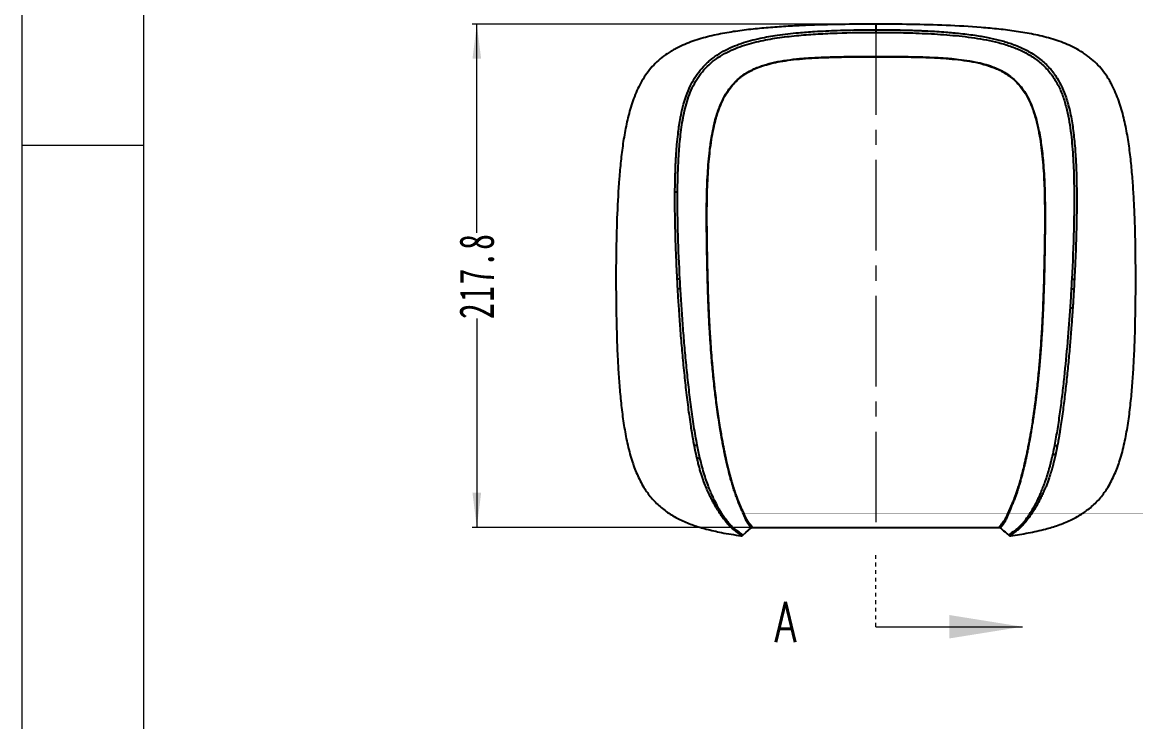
# Model space of a CAD drawing. Header units: millimetres. Extents: x 285 to 1847, y 467 to 1572.
# Drawn here: x 285 to 767, y 770 to 1072.8 of the extents above; entities that cross this region are included whole.
import ezdxf

# ---------------------------------------------------------------- set-up
doc = ezdxf.new("R2010")
doc.units = ezdxf.units.MM
doc.header["$LTSCALE"] = 16.334999
doc.linetypes.add('HIDDEN', pattern=[0.2, 0.1, -0.1])
doc.linetypes.add('点画线', pattern=[18, 12, -2, 2, -2])
doc.layers.get('0').update_dxf_attribs({"lineweight": 18})
doc.layers.add('中心线层', color=1, linetype='点画线', lineweight=18)
doc.layers.add('尺寸线层', color=3, linetype='Continuous', lineweight=18)
doc.styles.add('SLDTEXTSTYLE1', font='txt.shx', dxfattribs={"width": 0.7, "bigfont": 'gbcbig.shx'})
doc.styles.add('标准', font='', dxfattribs={"width": 0.667})
doc.styles.get('标准').set_extended_font_data('宋体')
doc.dimstyles.new('标准', dxfattribs={"dimtxt": 3.5, "dimasz": 4, "dimexe": 2, "dimexo": 0, "dimtad": 1, "dimdec": 1, "dimdsep": 46, "dimtxsty": '标准', "dimblk": '_CAXARROW', "dimcen": 0, "dimdle": 6, "dimazin": 2, "dimtfac": 0.707107, "dimtdec": 3, "dimtmove": 2, "dimatfit": 3, "dimfxl": 0, "dimfrac": 2, "dimtolj": 1, "dimarcsym": 0})

# ---------------------------------------------------------------- blocks, each defined once
blk = doc.blocks.new('*X3')
at = {"layer": '尺寸线层'}
for points in [[(481.77, 1071.99), (479.9, 1056.99), (483.65, 1056.99)], [(481.77, 854.14), (479.9, 869.14), (483.65, 869.14)]]:
    blk.add_hatch(color=0, dxfattribs=at).paths.add_polyline_path(points, flags=0)
at = {"layer": '尺寸线层', "color": 0}
for p, q in [((654.48, 1071.99), (479.77, 1071.99)), ((481.77, 981.6), (481.77, 1071.99)), ((481.77, 944.53), (481.77, 854.14)), ((601.78, 854.14), (479.77, 854.14))]:
    blk.add_line(p, q, dxfattribs=at)
at = {"layer": '尺寸线层', "color": 0, "linetype": '点画线', "insert": (481.77, 963.06), "char_height": 15, "width": 74.1376, "attachment_point": 5, "rotation": 90, "line_spacing_factor": 1.15057, "style": '标准'}
blk.add_mtext('\\T1.1;217.8', dxfattribs=at)
blk = doc.blocks.new('_CAXARROW')
blk.add_hatch(color=0).paths.add_polyline_path([(0, 0), (-1, 0.125), (-1, -0.125)], flags=0)
blk = doc.blocks.new('021')
at = {"color": 7, "linetype": 'Continuous'}
for p, q in [((-1348.74, -436.26), (-1348.74, 944.35)), ((-1282.99, -370.51), (-1282.99, 878.61)), ((-1348.74, 254.05), (-1282.99, 254.05))]:
    blk.add_line(p, q, dxfattribs=at)

msp = doc.modelspace()

# ---------------------------------------------------------------- hatches: boundary and pattern name
at = {"linetype": 'Continuous', "lineweight": 18}
msp.add_hatch(color=4, dxfattribs=at).paths.add_polyline_path([(717.98, 811.15), (686.23, 816.23), (686.23, 806.07)], flags=0)

# ---------------------------------------------------------------- linework, layer by layer
at = {"color": 7, "linetype": 'Continuous', "lineweight": 25}
for p, q in [((654.48, 1069.54), (654.48, 1068.4)), ((654.48, 1057.99), (654.48, 1057.84)), ((712.81, 850.54), (712.89, 850.55))]:
    msp.add_line(p, q, dxfattribs=at)
at = {"color": 4, "linetype": 'HIDDEN', "lineweight": 18}
msp.add_line((654.48, 811.15), (654.48, 842.9), dxfattribs=at)
at = {"color": 4, "linetype": 'Continuous', "lineweight": 18}
msp.add_line((654.48, 811.15), (717.98, 811.15), dxfattribs=at)
at = {"color": 7, "linetype": 'Continuous', "lineweight": 25}
for points in [[(654.48, 1071.99), (654.48, 1070.77), (654.48, 1069.54)], [(596.95, 850.78), (598.22, 851.88), (599.37, 852.89), (600.53, 853.9)], [(601.18, 854.14), (601.78, 854.14), (604.18, 854.14), (613.78, 854.14), (652.18, 854.14), (707.78, 854.14)], [(708.44, 853.9), (708.96, 853.44), (709.48, 852.99), (709.8, 852.71), (710.43, 852.16), (711.07, 851.61), (711.38, 851.33), (712.02, 850.78)]]:
    msp.add_lwpolyline(points, dxfattribs=at)
for points, knots in [([(654.48, 1071.99), (649.41, 1071.99), (644.34, 1071.95), (634.21, 1071.77), (629.14, 1071.63), (621.54, 1071.31), (619.01, 1071.18), (613.95, 1070.88), (611.42, 1070.71), (606.36, 1070.31), (603.84, 1070.08), (598.8, 1069.54), (596.29, 1069.23), (591.28, 1068.49), (588.79, 1068.06), (585.06, 1067.3), (583.82, 1067.02), (581.35, 1066.42), (580.12, 1066.1), (576.47, 1065.04), (574.08, 1064.22), (570.6, 1062.74), (569.45, 1062.21), (567.76, 1061.34), (567.2, 1061.03), (566.1, 1060.4), (565.55, 1060.07), (563.93, 1059.03), (562.89, 1058.29), (560.88, 1056.7), (559.93, 1055.86), (558.13, 1054.07), (557.29, 1053.13), (555.69, 1051.15), (554.94, 1050.1), (552.87, 1046.9), (551.71, 1044.65), (550.21, 1041.17), (549.76, 1039.99), (548.91, 1037.59), (548.52, 1036.38), (547.45, 1032.72), (546.86, 1030.25), (545.84, 1025.27), (545.41, 1022.77), (544.67, 1017.73), (544.36, 1015.21), (543.82, 1010.16), (543.59, 1007.64), (543, 1000.04), (542.72, 994.97), (542.31, 984.82), (542.17, 979.74), (542.01, 969.58), (541.99, 964.5), (542.01, 954.34), (542.06, 949.26), (542.28, 939.1), (542.43, 934.02), (542.79, 926.41), (542.92, 923.88), (543.24, 918.81), (543.43, 916.27), (543.64, 913.74)], [0, 0, 0, 0, 4289.737669, 4289.737669, 8579.475339, 8579.475339, 10724.344173, 10724.344173, 12869.213008, 12869.213008, 15014.081843, 15014.081843, 17158.950677, 17158.950677, 19303.819512, 19303.819512, 20376.25393, 20376.25393, 21448.688347, 21448.688347, 23593.557182, 23593.557182, 24665.991599, 24665.991599, 25202.208808, 25202.208808, 25738.426016, 25738.426016, 26810.860434, 26810.860434, 27883.294851, 27883.294851, 28955.729268, 28955.729268, 30028.163686, 30028.163686, 32173.03252, 32173.03252, 33245.466938, 33245.466938, 34317.901355, 34317.901355, 36462.77019, 36462.77019, 38607.639024, 38607.639024, 40752.507859, 40752.507859, 42897.376694, 42897.376694, 47187.114363, 47187.114363, 51476.852032, 51476.852032, 55766.589702, 55766.589702, 60056.327371, 60056.327371, 64346.065041, 64346.065041, 66490.933875, 66490.933875, 68635.80271, 68635.80271, 68635.80271, 68635.80271]), ([(765.33, 913.74), (765.54, 916.27), (765.72, 918.8), (766.04, 923.87), (766.18, 926.41), (766.53, 934.01), (766.69, 939.09), (766.9, 949.24), (766.95, 954.32), (766.98, 964.48), (766.95, 969.55), (766.79, 979.71), (766.66, 984.78), (766.35, 992.39), (766.23, 994.93), (765.94, 1000), (765.78, 1002.53), (765.38, 1007.59), (765.16, 1010.11), (764.62, 1015.15), (764.31, 1017.66), (763.57, 1022.67), (763.15, 1025.17), (762.38, 1028.91), (762.11, 1030.15), (761.51, 1032.63), (761.18, 1033.86), (760.11, 1037.54), (759.27, 1039.95), (757.77, 1043.47), (757.22, 1044.63), (756.33, 1046.32), (756.02, 1046.88), (755.38, 1047.98), (755.05, 1048.53), (753.31, 1051.2), (751.74, 1053.17), (749.07, 1055.83), (748.13, 1056.66), (746.64, 1057.85), (746.13, 1058.23), (745.09, 1058.98), (744.56, 1059.33), (741.88, 1061.05), (739.63, 1062.2), (736.13, 1063.69), (734.95, 1064.15), (732.54, 1064.99), (731.33, 1065.38), (727.67, 1066.44), (725.21, 1067.03), (720.26, 1068.05), (717.76, 1068.47), (712.75, 1069.22), (710.23, 1069.53), (705.19, 1070.08), (702.66, 1070.31), (695.07, 1070.91), (690, 1071.2), (679.86, 1071.63), (674.79, 1071.77), (664.64, 1071.95), (659.56, 1071.99), (654.48, 1071.99)], [0, 0, 0, 0, 2175.955462, 2175.955462, 4351.910924, 4351.910924, 8703.821848, 8703.821848, 13055.732772, 13055.732772, 17407.643697, 17407.643697, 21759.554621, 21759.554621, 23935.510083, 23935.510083, 26111.465545, 26111.465545, 28287.421007, 28287.421007, 30463.376469, 30463.376469, 32639.331931, 32639.331931, 33727.309662, 33727.309662, 34815.287393, 34815.287393, 36991.242855, 36991.242855, 38079.220586, 38079.220586, 38623.209452, 38623.209452, 39167.198317, 39167.198317, 41343.153779, 41343.153779, 42431.13151, 42431.13151, 42975.120376, 42975.120376, 43519.109241, 43519.109241, 45695.064703, 45695.064703, 46783.042434, 46783.042434, 47871.020165, 47871.020165, 50046.975628, 50046.975628, 52222.93109, 52222.93109, 54398.886552, 54398.886552, 56574.842014, 56574.842014, 60926.752938, 60926.752938, 65278.663862, 65278.663862, 69630.574786, 69630.574786, 69630.574786, 69630.574786]), ([(567.53, 999.26), (567.54, 999.96), (567.55, 1001.36), (567.59, 1003.46), (567.64, 1005.56), (567.7, 1007.66), (567.77, 1009.76), (567.86, 1011.85), (567.97, 1013.93), (568.14, 1016.63), (568.41, 1020.11), (568.9, 1025), (569.51, 1029.25), (570.33, 1033.57), (571.13, 1037), (572.42, 1041.15), (573.97, 1044.95), (575.99, 1048.69), (578.44, 1052.13), (580.86, 1054.7), (583.05, 1056.61), (585.32, 1058.35), (589.61, 1061.04), (594.84, 1063.27), (600.25, 1064.9), (605.46, 1066.16), (612.41, 1067.36), (620.29, 1068.24), (628.92, 1068.89), (636.48, 1069.25), (643.33, 1069.44), (648.11, 1069.51), (651.7, 1069.54), (653.69, 1069.54), (654.48, 1069.54)], [0, 0, 0, 0, 1107.461667, 2216.815459, 3326.885014, 4436.444206, 5544.215943, 6648.872668, 7749.037264, 8843.284474, 10926.873439, 13276.173415, 16633.862671, 17725.118404, 20235.442889, 22203.635251, 24607.192952, 26722.094282, 28925.235581, 31265.523086, 32292.598304, 33535.108729, 35796.63701, 40290.762562, 42476.527392, 44758.261913, 48768.166038, 53633.788168, 57307.249612, 62476.17732, 65622.445147, 68156.215397, 70054.365606, 71307.505302, 71307.505302, 71307.505302, 71307.505302]), ([(568.67, 999.25), (568.69, 1002.03), (568.74, 1004.81), (568.92, 1010.37), (569.05, 1013.15), (569.42, 1018.7), (569.66, 1021.47), (570.32, 1026.99), (570.73, 1029.74), (571.83, 1035.18), (572.53, 1037.88), (573.91, 1041.81), (574.43, 1043.1), (575.61, 1045.61), (576.27, 1046.83), (577.73, 1049.19), (578.54, 1050.32), (580.31, 1052.46), (581.26, 1053.47), (583.29, 1055.35), (584.37, 1056.22), (586.63, 1057.83), (587.81, 1058.57), (591.44, 1060.58), (594, 1061.67), (599.25, 1063.46), (601.94, 1064.16), (607.37, 1065.33), (610.11, 1065.79), (615.61, 1066.56), (618.38, 1066.86), (623.91, 1067.37), (626.69, 1067.57), (632.24, 1067.9), (635.02, 1068.03), (643.36, 1068.32), (648.92, 1068.4), (654.48, 1068.4)], [0, 0, 0, 0, 2530.796805, 2530.796805, 5061.593609, 5061.593609, 7592.390414, 7592.390414, 10123.187218, 10123.187218, 12653.984023, 12653.984023, 13919.382425, 13919.382425, 15184.780828, 15184.780828, 16450.17923, 16450.17923, 17715.577632, 17715.577632, 18980.976035, 18980.976035, 20246.374437, 20246.374437, 22777.171242, 22777.171242, 25307.968046, 25307.968046, 27838.764851, 27838.764851, 30369.561655, 30369.561655, 32900.35846, 32900.35846, 35431.155265, 35431.155265, 40492.748874, 40492.748874, 40492.748874, 40492.748874]), ([(654.48, 1069.54), (655.29, 1069.54), (656.87, 1069.54), (659.17, 1069.52), (661.35, 1069.5), (663.39, 1069.47), (665.3, 1069.44), (667.07, 1069.4), (668.72, 1069.35), (670.23, 1069.31), (671.62, 1069.26), (672.87, 1069.21), (674, 1069.16), (675, 1069.12), (678.3, 1068.97), (683.36, 1068.67), (689.36, 1068.15), (693.82, 1067.65), (698.07, 1067.08), (702.75, 1066.29), (708.01, 1065.11), (713.13, 1063.59), (718.2, 1061.54), (723.02, 1058.87), (727.4, 1055.51), (730.52, 1052.13), (732.64, 1049.13), (734.4, 1046.15), (736.3, 1041.98), (737.79, 1037.24), (739.05, 1031.74), (740.01, 1025.68), (740.73, 1018.47), (741.16, 1011.31), (741.41, 1003.48), (741.48, 994.11), (741.35, 985.46), (741.14, 977.94), (740.93, 972.02), (740.68, 966.39), (740.5, 962.83), (740.44, 961.61)], [0, 0, 0, 0, 1229.644259, 2394.038695, 3492.435013, 4524.381997, 5489.681198, 6388.34536, 7220.559596, 7986.645303, 8687.026797, 9322.200663, 9892.707783, 10399.108035, 10841.957606, 14899.813213, 18081.008556, 19977.559033, 21709.198956, 24581.186449, 27171.605859, 29882.927968, 32674.904829, 35445.268026, 38227.057025, 41014.711668, 42382.882039, 43801.353196, 46245.477488, 49326.561714, 51311.894805, 54797.780613, 58632.946678, 62297.00406, 65668.430575, 70513.695186, 76508.950046, 78797.546773, 81925.499659, 85491.725022, 87340.577073, 87340.577073, 87340.577073, 87340.577073]), ([(654.48, 1068.4), (654.5, 1068.4), (654.51, 1068.4), (654.54, 1068.4), (654.58, 1068.4), (654.68, 1068.4), (654.87, 1068.4), (655.26, 1068.4), (656.04, 1068.39), (657.6, 1068.39), (660.72, 1068.37), (663.4, 1068.33), (668.74, 1068.22), (672.31, 1068.1), (679.43, 1067.76), (682.98, 1067.54), (690.08, 1066.93), (693.63, 1066.54), (698.91, 1065.77), (700.67, 1065.47), (704.16, 1064.8), (705.9, 1064.41), (709.34, 1063.52), (711.05, 1063.02), (714.4, 1061.84), (716.05, 1061.18), (719.26, 1059.65), (720.82, 1058.79), (723.79, 1056.85), (725.2, 1055.76), (727.83, 1053.37), (729.04, 1052.06), (731.21, 1049.25), (732.18, 1047.75), (733.87, 1044.62), (734.59, 1042.99), (735.84, 1039.66), (736.36, 1037.96), (737.27, 1034.52), (737.64, 1032.78), (738.29, 1029.27), (738.56, 1027.51), (739.25, 1022.22), (739.56, 1018.66), (740.01, 1011.55), (740.14, 1007.99), (740.3, 1000.87), (740.32, 997.3), (740.28, 990.17), (740.23, 986.61), (739.96, 975.92), (739.66, 968.79), (739.29, 961.67)], [0, 0, 0, 0, 15.948394, 15.948394, 31.896787, 63.793575, 127.58715, 255.1743, 510.3486, 1020.697199, 2041.394399, 4082.788798, 4082.788798, 8165.577595, 8165.577595, 12248.366393, 12248.366393, 16331.155191, 16331.155191, 18372.54959, 18372.54959, 20413.943989, 20413.943989, 22455.338388, 22455.338388, 24496.732786, 24496.732786, 26538.127185, 26538.127185, 28579.521584, 28579.521584, 30620.915983, 30620.915983, 32662.310382, 32662.310382, 34703.704781, 34703.704781, 36745.09918, 36745.09918, 38786.493578, 38786.493578, 40827.887977, 40827.887977, 44910.676775, 44910.676775, 48993.465573, 48993.465573, 53076.254371, 53076.254371, 57159.043168, 57159.043168, 65324.620764, 65324.620764, 65324.620764, 65324.620764]), ([(581.23, 985.77), (581.23, 986.48), (581.22, 988.95), (581.24, 994.24), (581.36, 1000.71), (581.74, 1008.81), (582.25, 1015.03), (582.97, 1020.53), (583.54, 1024.08), (584.4, 1028.34), (585.67, 1033.13), (587.5, 1038.09), (590, 1042.79), (592.65, 1046.15), (595.1, 1048.47), (597.2, 1050.1), (600.48, 1052.12), (603.89, 1053.57), (608.04, 1054.87), (613.91, 1056.23), (620.08, 1056.96), (626.32, 1057.42), (631.61, 1057.7), (638.64, 1057.89), (646.55, 1057.98), (651.84, 1057.98), (654.48, 1057.99)], [0, 0, 0, 0, 884.286981, 3079.422775, 6585.290111, 8941.359313, 13172.963727, 14349.675733, 15840.936157, 17647.06251, 19767.358697, 22008.421561, 24210.044166, 26373.089143, 27294.910751, 28398.262322, 29681.914805, 32087.504693, 32983.734311, 35098.269802, 39575.734527, 40697.728963, 42893.686999, 46162.294452, 49453.653079, 52746.220104, 52746.220104, 52746.220104, 52746.220104]), ([(581.39, 985.77), (581.38, 986.35), (581.38, 988.53), (581.39, 993.35), (581.52, 1001.26), (581.91, 1009.13), (582.54, 1015.95), (583.13, 1020.65), (583.66, 1023.76), (583.95, 1025.28), (583.95, 1025.28), (583.95, 1025.28), (583.95, 1025.28), (583.95, 1025.28), (583.95, 1025.28), (583.95, 1025.28), (583.95, 1025.29), (583.96, 1025.29), (583.96, 1025.3), (583.96, 1025.33), (583.97, 1025.37), (583.99, 1025.46), (584.03, 1025.65), (584.1, 1026.01), (584.25, 1026.72), (584.48, 1027.77), (584.75, 1028.95), (585.07, 1030.21), (585.53, 1031.87), (586.31, 1034.39), (587.65, 1037.92), (589.87, 1042.32), (592.14, 1045.32), (593.76, 1046.97), (594.23, 1047.44), (595.04, 1048.18), (596.22, 1049.17), (597.83, 1050.32), (599.9, 1051.56), (602.47, 1052.81), (605.55, 1053.97), (609.15, 1055), (613.23, 1055.85), (617.79, 1056.53), (622.82, 1057.03), (628.29, 1057.39), (634.22, 1057.63), (640.58, 1057.77), (647.39, 1057.83), (652.07, 1057.84), (654.48, 1057.84)], [0, 0, 0, 0, 1239.345033, 4688.249352, 10346.480792, 18213.612231, 21597.312112, 25059.455621, 28374.088258, 28374.116271, 28374.144285, 28374.200312, 28374.312365, 28374.536472, 28374.984681, 28375.881085, 28377.673835, 28381.259104, 28388.428715, 28402.764235, 28431.420465, 28488.673686, 28602.943201, 28830.534818, 29281.931202, 30169.606935, 31136.644465, 31884.909308, 32951.074082, 34835.260948, 37537.53472, 41055.409942, 45386.581032, 45544.439149, 46016.467853, 46802.529693, 47902.312012, 49316.071824, 51044.355916, 53085.463626, 55441.413392, 58111.622608, 61095.666514, 64394.13777, 68006.877381, 71933.761351, 76174.815948, 80730.037946, 85599.35848, 90782.814598, 90782.814598, 90782.814598, 90782.814598]), ([(654.48, 1057.99), (655.61, 1057.99), (658.99, 1057.98), (665.77, 1057.95), (673.36, 1057.83), (679.66, 1057.58), (683.52, 1057.36), (686.76, 1057.11), (690.62, 1056.73), (694.4, 1056.22), (699.32, 1055.3), (704.42, 1053.93), (709.44, 1051.63), (712.27, 1049.73), (714.35, 1048.05), (716.27, 1046.18), (718.38, 1043.5), (720.13, 1040.64), (722.1, 1036.55), (723.78, 1031.58), (725.24, 1025.33), (726.32, 1018.62), (727.15, 1010.32), (727.63, 1000.86), (727.76, 991.74), (727.74, 983.81), (727.66, 977.2), (727.55, 970.99), (727.43, 965.19), (727.29, 959.78), (727.13, 954.77), (727.01, 951.56), (726.95, 950.03)], [0, 0, 0, 0, 1371.246834, 4132.346827, 8282.283249, 10649.385809, 11833.219505, 13017.18641, 14609.102629, 16570.858656, 17684.017422, 20719.616524, 23003.829983, 24389.266481, 24876.932928, 26264.033066, 27650.762042, 29037.403914, 30352.77328, 33189.582755, 35429.687661, 38193.845457, 41481.343901, 45623.671179, 49766.135643, 52620.573883, 55312.171421, 57840.862033, 60207.284911, 62411.102028, 64452.119213, 66330.085352, 66330.085352, 66330.085352, 66330.085352]), ([(654.48, 1057.84), (657.87, 1057.84), (661.26, 1057.83), (668.04, 1057.77), (671.42, 1057.71), (678.2, 1057.51), (681.58, 1057.35), (686.65, 1056.97), (688.34, 1056.82), (691.71, 1056.43), (693.39, 1056.21), (696.73, 1055.64), (698.39, 1055.31), (701.68, 1054.48), (703.3, 1054), (706.47, 1052.81), (708.02, 1052.11), (710.98, 1050.45), (712.38, 1049.49), (714.96, 1047.29), (716.14, 1046.07), (718.24, 1043.41), (719.16, 1041.98), (720.78, 1039), (721.47, 1037.45), (722.69, 1034.29), (723.21, 1032.67), (724.57, 1027.78), (725.23, 1024.45), (726.24, 1017.75), (726.6, 1014.37), (727.13, 1007.62), (727.3, 1004.23), (727.52, 997.46), (727.57, 994.07), (727.6, 987.3), (727.58, 983.91), (727.5, 977.13), (727.44, 973.74), (727.3, 966.97), (727.23, 963.58), (727.04, 956.81), (726.92, 953.42), (726.78, 950.04)], [0, 0, 0, 0, 2981.508249, 2981.508249, 5963.016498, 5963.016498, 8944.524747, 8944.524747, 10435.278871, 10435.278871, 11926.032996, 11926.032996, 13416.78712, 13416.78712, 14907.541245, 14907.541245, 16398.295369, 16398.295369, 17889.049494, 17889.049494, 19379.803618, 19379.803618, 20870.557743, 20870.557743, 22361.311867, 22361.311867, 23852.065992, 23852.065992, 26833.574241, 26833.574241, 29815.08249, 29815.08249, 32796.590739, 32796.590739, 35778.098988, 35778.098988, 38759.607237, 38759.607237, 41741.115486, 41741.115486, 44722.623735, 44722.623735, 47704.131984, 47704.131984, 47704.131984, 47704.131984]), ([(568.53, 961.61), (568.49, 962.46), (568.39, 964.24), (568.26, 967.02), (568.13, 970.03), (567.99, 973.27), (567.84, 977.44), (567.7, 982.24), (567.59, 987.4), (567.53, 991.91), (567.51, 995.79), (567.53, 998.17), (567.53, 999.26)], [0, 0, 0, 0, 1456.218282, 3046.850856, 4769.760705, 6621.979905, 8599.552297, 11914.814674, 14855.65982, 17427.911471, 19641.09813, 21506.893405, 21506.893405, 21506.893405, 21506.893405]), ([(568.67, 999.25), (568.53, 999.25), (568.24, 999.26), (567.87, 999.26), (567.63, 999.26), (567.56, 999.26), (567.53, 999.26)], [0, 0, 0, 0, 2589.36167, 5383.019208, 7560.725181, 9583.15196, 9583.15196, 9583.15196, 9583.15196]), ([(569.68, 961.67), (569.35, 967.93), (569.08, 974.19), (568.72, 986.72), (568.62, 992.99), (568.67, 999.25)], [0, 0, 0, 0, 2644.859523, 2644.859523, 5289.719047, 5289.719047, 5289.719047, 5289.719047]), ([(582.02, 950.03), (581.99, 950.77), (581.93, 952.26), (581.85, 954.49), (581.77, 956.73), (581.68, 959.71), (581.58, 963.43), (581.48, 967.9), (581.39, 972.36), (581.32, 976.83), (581.26, 981.3), (581.24, 984.28), (581.23, 985.77)], [0, 0, 0, 0, 1329.690589, 2659.566882, 3989.959162, 5320.750261, 7980.953723, 10641.100756, 13301.127495, 15961.114654, 18621.187713, 21281.930915, 21281.930915, 21281.930915, 21281.930915]), ([(582.18, 950.04), (582.06, 953.01), (581.96, 955.99), (581.78, 961.94), (581.71, 964.92), (581.52, 973.86), (581.42, 979.81), (581.39, 985.77)], [0, 0, 0, 0, 1752.20734, 1752.20734, 3504.414681, 3504.414681, 7008.829362, 7008.829362, 7008.829362, 7008.829362]), ([(569.68, 961.67), (569.56, 961.66), (569.44, 961.66), (569.18, 961.64), (569.06, 961.64), (568.83, 961.63), (568.74, 961.62), (568.6, 961.61), (568.55, 961.61), (568.53, 961.61)], [0, 0, 0, 0, 2311.580813, 2311.580813, 4623.161625, 4623.161625, 6934.742438, 6934.742438, 9246.32325, 9246.32325, 9246.32325, 9246.32325]), ([(739.29, 961.67), (739.4, 961.66), (739.53, 961.66), (739.78, 961.64), (739.91, 961.64), (740.13, 961.63), (740.23, 961.62), (740.37, 961.61), (740.41, 961.61), (740.44, 961.61)], [0, 0, 0, 0, 2410.600474, 2410.600474, 4821.200947, 4821.200947, 7231.801421, 7231.801421, 9642.401894, 9642.401894, 9642.401894, 9642.401894]), ([(569.91, 957.5), (569.77, 957.49), (569.48, 957.47), (569.11, 957.45), (568.85, 957.44), (568.79, 957.43), (568.76, 957.43)], [0, 0, 0, 0, 2488.192224, 5173.101372, 7265.961608, 9209.254686, 9209.254686, 9209.254686, 9209.254686]), ([(575.89, 889.75), (575.84, 889.98), (575.76, 890.44), (575.63, 891.13), (575.5, 891.84), (575.37, 892.56), (575.24, 893.29), (575.12, 894.03), (574.99, 894.78), (574.87, 895.54), (574.74, 896.31), (574.62, 897.09), (574.33, 898.95), (573.89, 901.99), (573.33, 906.15), (572.79, 910.42), (572.3, 914.62), (571.84, 918.92), (571.25, 924.6), (570.58, 931.77), (570.01, 938.77), (569.58, 944.48), (569.31, 948.49), (569.02, 952.89), (568.86, 955.75), (568.76, 957.43)], [0, 0, 0, 0, 482.343194, 969.473101, 1461.462254, 1958.379433, 2460.289709, 2967.254487, 3479.331552, 3996.57512, 4519.035885, 5046.761075, 5579.794497, 8279.406295, 11145.27923, 13835.89876, 16702.58314, 19383.192012, 22254.674641, 27803.703852, 33350.881191, 35890.540829, 38896.686897, 41163.170992, 44441.383976, 44441.383976, 44441.383976, 44441.383976]), ([(577.17, 889.72), (576.66, 892.38), (576.19, 895.12), (575.32, 900.66), (574.92, 903.47), (574.17, 909.11), (573.82, 911.94), (573.17, 917.62), (572.87, 920.47), (572.29, 926.16), (572.02, 929.01), (571.51, 934.71), (571.28, 937.55), (570.83, 943.25), (570.63, 946.1), (570.25, 951.8), (570.07, 954.65), (569.91, 957.5)], [0, 0, 0, 0, 2052.078767, 2052.078767, 4104.157533, 4104.157533, 6156.2363, 6156.2363, 8208.315066, 8208.315066, 10260.393833, 10260.393833, 12312.472599, 12312.472599, 14364.551366, 14364.551366, 16416.630132, 16416.630132, 16416.630132, 16416.630132]), ([(739.06, 957.5), (739.17, 957.49), (739.3, 957.49), (739.55, 957.47), (739.68, 957.46), (739.9, 957.45), (740, 957.45), (740.14, 957.44), (740.18, 957.44), (740.21, 957.43)], [0, 0, 0, 0, 2402.660653, 2402.660653, 4805.321305, 4805.321305, 7207.981958, 7207.981958, 9610.64261, 9610.64261, 9610.64261, 9610.64261]), ([(740.21, 957.43), (740.15, 956.52), (740.06, 954.83), (739.92, 952.52), (739.8, 950.65), (739.73, 949.56), (739.7, 949.09)], [0, 0, 0, 0, 3158.344232, 5804.363272, 7938.615758, 9562.615879, 9562.615879, 9562.615879, 9562.615879]), ([(582.02, 950.03), (582.04, 950.03), (582.1, 950.03), (582.16, 950.04), (582.18, 950.04)], [0, 0, 0, 0, 2568.793982, 5168.109194, 5168.109194, 5168.109194, 5168.109194]), ([(582.36, 946.07), (582.33, 946.72), (582.27, 948.04), (582.21, 949.36), (582.18, 950.04)], [0, 0, 0, 0, 2531.045813, 5156.308519, 5156.308519, 5156.308519, 5156.308519]), ([(726.95, 950.03), (726.92, 950.03), (726.87, 950.03), (726.81, 950.03), (726.78, 950.04)], [0, 0, 0, 0, 2667.176285, 5366.044915, 5366.044915, 5366.044915, 5366.044915]), ([(582.19, 946.06), (582.22, 946.06), (582.28, 946.07), (582.33, 946.07), (582.36, 946.07)], [0, 0, 0, 0, 2559.084274, 5148.731808, 5148.731808, 5148.731808, 5148.731808]), ([(589.73, 882.92), (589.69, 883.1), (589.61, 883.47), (589.49, 884.03), (589.36, 884.59), (589.24, 885.15), (589.12, 885.72), (588.96, 886.49), (588.69, 887.85), (588.18, 890.45), (587.58, 893.76), (586.66, 899.22), (585.73, 905.59), (584.73, 913.69), (583.91, 921.46), (583.27, 928.84), (582.82, 935), (582.52, 939.68), (582.33, 943.24), (582.23, 945.25), (582.19, 946.06)], [0, 0, 0, 0, 361.03354, 722.652233, 1083.72861, 1444.414572, 1805.324359, 2166.328268, 2882.278085, 4336.817705, 6877.89025, 8691.018532, 13676.26747, 17445.654631, 21930.015164, 26246.533411, 29350.227277, 31856.941672, 33765.73484, 35077.528257, 35077.528257, 35077.528257, 35077.528257]), ([(589.9, 882.96), (589.88, 883.03), (589.83, 883.27), (589.72, 883.78), (589.49, 884.82), (589.17, 886.3), (588.8, 888.11), (588.45, 889.91), (587.88, 892.96), (587.01, 898.02), (585.93, 905.24), (585, 912.7), (584.36, 918.62), (583.95, 922.95), (583.46, 928.39), (583.08, 933.49), (582.77, 938.4), (582.61, 941.11), (582.47, 943.73), (582.39, 945.43), (582.36, 946.07)], [0, 0, 0, 0, 140.466374, 478.806998, 1000.29196, 2171.923752, 3295.443873, 4348.101492, 5447.059743, 8713.150389, 13094.899072, 17491.452575, 20956.349147, 22721.604577, 24508.520177, 29762.627403, 30948.468649, 32431.442381, 34135.704284, 35172.679614, 35172.679614, 35172.679614, 35172.679614]), ([(726.61, 946.07), (726.58, 945.47), (726.51, 944.16), (726.41, 942.17), (726.3, 940.12), (726.22, 938.8), (726.18, 938.14)], [0, 0, 0, 0, 2122.542376, 4708.211987, 7076.027991, 9442.946013, 9442.946013, 9442.946013, 9442.946013]), ([(726.77, 946.06), (726.75, 946.06), (726.69, 946.06), (726.64, 946.07), (726.61, 946.07)], [0, 0, 0, 0, 2658.161546, 5349.008862, 5349.008862, 5349.008862, 5349.008862]), ([(738.54, 949.16), (738.38, 946.66), (738.2, 944.16), (737.82, 939.16), (737.62, 936.65), (736.97, 929.15), (736.49, 924.14), (735.69, 916.65), (735.4, 914.16), (734.8, 909.18), (734.48, 906.69), (733.8, 901.76), (733.44, 899.3), (732.66, 894.45), (732.25, 892.06), (731.79, 889.72)], [0, 0, 0, 0, 1894.559867, 1894.559867, 3789.119735, 3789.119735, 7578.23947, 7578.23947, 9472.799337, 9472.799337, 11367.359204, 11367.359204, 13261.919072, 13261.919072, 15156.478939, 15156.478939, 15156.478939, 15156.478939]), ([(739.7, 949.09), (739.63, 948.17), (739.52, 946.43), (739.34, 943.92), (739.12, 941.01), (738.87, 937.75), (738.46, 932.74), (737.9, 926.56), (737.28, 920.28), (736.74, 915.3), (736.31, 911.54), (735.86, 907.85), (735.37, 904.12), (734.86, 900.47), (734.42, 897.54), (734.07, 895.38), (733.83, 893.91), (733.58, 892.49), (733.33, 891.1), (733.16, 890.2), (733.08, 889.75)], [0, 0, 0, 0, 1697.102059, 3249.826519, 4658.698448, 7124.300022, 9318.406428, 13979.354086, 18641.996693, 21042.351938, 23307.68343, 25703.366208, 27977.926878, 30380.990857, 32654.951893, 33627.077771, 34581.614322, 35518.875659, 36439.22252, 37343.063823, 37343.063823, 37343.063823, 37343.063823]), ([(738.54, 949.16), (738.67, 949.15), (738.86, 949.14), (739.11, 949.13), (739.29, 949.11), (739.44, 949.1), (739.6, 949.09), (739.66, 949.09), (739.7, 949.09)], [0, 0, 0, 0, 3303.172619, 5077.90316, 6889.546436, 8702.009835, 10478.017982, 13710.552146, 13710.552146, 13710.552146, 13710.552146]), ([(726.18, 938.14), (726.15, 937.76), (726.07, 936.44), (725.88, 933.6), (725.55, 929.04), (725.04, 923.09), (724.37, 916.34), (723.7, 910.52), (723.17, 906.44), (722.85, 904.11), (722.52, 901.79), (722.09, 898.95), (721.65, 896.27), (721.32, 894.34), (721.11, 893.14), (720.89, 891.95), (720.68, 890.77), (720.45, 889.6), (720.23, 888.45), (720, 887.31), (719.77, 886.19), (719.54, 885.09), (719.3, 884.01), (719.14, 883.31), (719.07, 882.96)], [0, 0, 0, 0, 866.194623, 3069.737395, 6608.286712, 11478.229485, 16933.686447, 22378.228287, 25157.902066, 26610.919837, 27937.43599, 30717.691043, 33493.143394, 34499.97757, 35506.183398, 36511.710143, 37516.532271, 38520.687841, 39524.206111, 40527.007244, 41529.084266, 42530.553247, 43531.475646, 44531.812578, 44531.812578, 44531.812578, 44531.812578]), ([(726.34, 938.13), (726.3, 937.5), (726.23, 936.27), (726.1, 934.42), (725.97, 932.59), (725.84, 930.79), (725.7, 929.02), (725.55, 927.26), (725.41, 925.53), (725.25, 923.82), (725.1, 922.13), (724.94, 920.47), (724.77, 918.84), (724.6, 917.22), (724.43, 915.63), (724.26, 914.07), (724.08, 912.52), (723.9, 911.01), (723.72, 909.52), (723.53, 908.05), (723.34, 906.61), (723.15, 905.2), (722.96, 903.81), (722.76, 902.45), (722.57, 901.11), (722.37, 899.81), (722.17, 898.53), (721.97, 897.28), (721.77, 896.05), (721.57, 894.86), (721.37, 893.7), (721.17, 892.57), (720.97, 891.46), (720.77, 890.39), (720.57, 889.35), (720.37, 888.34), (720.18, 887.36), (719.98, 886.41), (719.79, 885.49), (719.61, 884.6), (719.42, 883.75), (719.3, 883.2), (719.24, 882.92)], [0, 0, 0, 0, 2620.594119, 5211.476193, 7771.436853, 10299.374095, 12795.194833, 15260.999727, 17696.409916, 20100.906406, 22474.041134, 24815.575438, 27125.711254, 29404.742758, 31652.985743, 33870.746731, 36057.531165, 38213.022002, 40337.252343, 42430.318575, 44492.37499, 46523.555351, 48523.726662, 50492.76039, 52430.622159, 54337.363371, 56213.109711, 58057.966393, 59872.024701, 61655.362715, 63406.805396, 65126.86142, 66816.720405, 68476.300741, 70104.530045, 71700.936804, 73266.061247, 74801.903306, 76306.401691, 77777.460533, 79219.54459, 80630.238762, 80630.238762, 80630.238762, 80630.238762]), ([(726.34, 938.13), (726.32, 938.13), (726.26, 938.13), (726.2, 938.14), (726.18, 938.14)], [0, 0, 0, 0, 2642.138485, 5314.954075, 5314.954075, 5314.954075, 5314.954075]), ([(543.64, 913.74), (543.86, 911.16), (544.11, 908.58), (544.7, 903.44), (545.05, 900.87), (545.86, 895.76), (546.32, 893.21), (547.44, 888.16), (548.09, 885.65), (548.87, 883.18)], [0, 0, 0, 0, 2154.935305, 2154.935305, 4309.870611, 4309.870611, 6464.805916, 6464.805916, 8619.741222, 8619.741222, 8619.741222, 8619.741222]), ([(760.09, 883.18), (760.88, 885.65), (761.52, 888.16), (762.64, 893.21), (763.11, 895.76), (763.92, 900.87), (764.26, 903.44), (764.86, 908.58), (765.11, 911.16), (765.33, 913.74)], [0, 0, 0, 0, 2304.90552, 2304.90552, 4609.811039, 4609.811039, 6914.716559, 6914.716559, 9219.622078, 9219.622078, 9219.622078, 9219.622078]), ([(577.06, 884.21), (577.01, 884.4), (576.92, 884.78), (576.79, 885.37), (576.66, 885.96), (576.53, 886.57), (576.4, 887.19), (576.27, 887.81), (576.14, 888.45), (576.01, 889.09), (575.93, 889.53), (575.89, 889.75)], [0, 0, 0, 0, 1906.26417, 3828.78487, 5768.373915, 7725.848387, 9702.0236, 11697.530007, 13712.779462, 15748.157447, 17804.033937, 17804.033937, 17804.033937, 17804.033937]), ([(577.17, 889.72), (577.08, 889.7), (576.89, 889.65), (576.59, 889.61), (576.28, 889.61), (576.02, 889.65), (575.93, 889.72), (575.89, 889.75)], [0, 0, 0, 0, 1818.430573, 3789.071207, 5829.548047, 8183.420257, 10348.005059, 10348.005059, 10348.005059, 10348.005059]), ([(731.79, 889.72), (731.9, 889.69), (732.03, 889.66), (732.31, 889.62), (732.45, 889.61), (732.7, 889.61), (732.81, 889.63), (732.99, 889.68), (733.04, 889.71), (733.08, 889.75)], [0, 0, 0, 0, 2273.863378, 2273.863378, 4547.726755, 4547.726755, 6821.590133, 6821.590133, 9095.45351, 9095.45351, 9095.45351, 9095.45351]), ([(733.08, 889.75), (733.04, 889.53), (732.95, 889.1), (732.83, 888.47), (732.7, 887.84), (732.57, 887.22), (732.45, 886.61), (732.36, 886.21), (732.32, 886.01)], [0, 0, 0, 0, 2222.179387, 4424.50419, 6607.311919, 8770.955635, 10915.811877, 13042.471309, 13042.471309, 13042.471309, 13042.471309]), ([(548.87, 883.18), (549.52, 881.14), (550.26, 879.13), (551.97, 875.2), (552.95, 873.29), (554.08, 871.47)], [0, 0, 0, 0, 2384.109262, 2384.109262, 4768.218524, 4768.218524, 4768.218524, 4768.218524]), ([(596.16, 850.54), (596.13, 850.57), (596.08, 850.63), (595.99, 850.72), (595.89, 850.82), (595.78, 850.91), (595.67, 851.01), (595.55, 851.11), (595.43, 851.21), (595.3, 851.31), (595.18, 851.4), (595.04, 851.51), (594.91, 851.61), (594.66, 851.8), (594.27, 852.08), (593.72, 852.5), (593.14, 852.96), (592.48, 853.53), (591.78, 854.18), (591.1, 854.88), (590.51, 855.53), (590, 856.13), (589.43, 856.81), (588.77, 857.65), (588.03, 858.65), (587.29, 859.71), (586.63, 860.7), (586.08, 861.58), (585.47, 862.57), (584.78, 863.75), (584.01, 865.13), (583.14, 866.78), (582.18, 868.74), (581.14, 871.08), (580.07, 873.81), (579.18, 876.41), (578.49, 878.68), (578.08, 880.15), (577.76, 881.37), (577.52, 882.29), (577.29, 883.23), (577.13, 883.88), (577.06, 884.21)], [0, 0, 0, 0, 1678.313083, 3330.188155, 4955.626006, 6554.626881, 8127.190605, 9673.316693, 11193.004447, 12686.253041, 14153.0616, 15593.429266, 17007.355257, 18394.838921, 23156.576518, 27632.518708, 32428.8334, 36871.115443, 41731.219383, 46111.649138, 48498.13749, 50733.468579, 53128.922297, 55357.324887, 57766.047118, 59984.984183, 61176.357474, 62301.464934, 63499.096205, 64620.874517, 65813.157717, 66944.790631, 68115.720715, 69274.607534, 70422.734812, 71607.870979, 72183.130765, 72774.120156, 73059.91523, 73349.045537, 73641.891686, 73938.841683, 73938.841683, 73938.841683, 73938.841683]), ([(578.36, 884.16), (578.25, 884.11), (578.12, 884.08), (577.85, 884.03), (577.71, 884.02), (577.45, 884.03), (577.34, 884.05), (577.16, 884.12), (577.1, 884.16), (577.06, 884.21)], [0, 0, 0, 0, 2147.07059, 2147.07059, 4294.14118, 4294.14118, 6441.211769, 6441.211769, 8588.282359, 8588.282359, 8588.282359, 8588.282359]), ([(596.95, 850.78), (596.8, 850.94), (596.6, 851.11), (596.12, 851.48), (595.84, 851.68), (595.2, 852.12), (594.85, 852.37), (594.08, 852.93), (593.67, 853.25), (592.99, 853.84), (592.75, 854.05), (592.25, 854.53), (591.99, 854.8), (591.41, 855.41), (591.1, 855.76), (590.41, 856.59), (590.02, 857.07), (589.35, 857.96), (589.11, 858.29), (588.59, 859.03), (588.32, 859.44), (587.71, 860.38), (587.38, 860.9), (586.66, 862.13), (586.26, 862.83), (585.35, 864.51), (584.84, 865.5), (583.98, 867.32), (583.67, 867.97), (583.04, 869.42), (582.71, 870.2), (582.03, 871.91), (581.68, 872.82), (580.99, 874.79), (580.64, 875.83), (579.96, 878.04), (579.62, 879.2), (578.97, 881.61), (578.66, 882.87), (578.36, 884.16)], [0, 0, 0, 0, 4443.209638, 4443.209638, 8886.419276, 8886.419276, 13329.628914, 13329.628914, 17772.838551, 17772.838551, 19994.44337, 19994.44337, 22216.048189, 22216.048189, 24437.653008, 24437.653008, 26659.257827, 26659.257827, 27770.060237, 27770.060237, 28880.862646, 28880.862646, 29991.665055, 29991.665055, 31102.467465, 31102.467465, 32213.269874, 32213.269874, 32768.671079, 32768.671079, 33324.072284, 33324.072284, 33879.473489, 33879.473489, 34434.874693, 34434.874693, 34990.275898, 34990.275898, 35545.677103, 35545.677103, 35545.677103, 35545.677103]), ([(590.82, 878.36), (590.64, 879.07), (590.45, 879.81), (590.09, 881.33), (589.91, 882.12), (589.73, 882.92)], [0, 0, 0, 0, 2420.548527, 2420.548527, 4841.097053, 4841.097053, 4841.097053, 4841.097053]), ([(590.99, 878.39), (590.81, 879.1), (590.63, 879.84), (590.26, 881.37), (590.08, 882.15), (589.9, 882.96)], [0, 0, 0, 0, 2420.735087, 2420.735087, 4841.470174, 4841.470174, 4841.470174, 4841.470174]), ([(731.02, 885.97), (730.98, 885.77), (730.88, 885.35), (730.74, 884.71), (730.58, 884.04), (730.41, 883.33), (730.23, 882.59), (730.04, 881.82), (729.84, 881.02), (729.41, 879.42), (728.74, 877.11), (727.87, 874.45), (727.05, 872.19), (726.26, 870.19), (725.43, 868.26), (724.66, 866.62), (723.99, 865.25), (723.49, 864.29), (723.09, 863.54), (722.76, 862.93), (722.37, 862.24), (721.96, 861.54), (721.58, 860.9), (721.19, 860.28), (720.68, 859.48), (720.07, 858.59), (719.47, 857.77), (718.98, 857.12), (718.57, 856.61), (718.22, 856.19), (717.93, 855.85), (717.69, 855.57), (717.48, 855.34), (717.31, 855.15), (717.17, 855), (717, 854.82), (716.81, 854.63), (716.59, 854.41), (716.36, 854.19), (715.99, 853.85), (715.48, 853.4), (714.78, 852.85), (714.17, 852.4), (713.65, 852.04), (713.33, 851.82), (713.03, 851.61), (712.78, 851.43), (712.53, 851.24), (712.33, 851.08), (712.16, 850.92), (712.07, 850.82), (712.02, 850.78)], [0, 0, 0, 0, 228.506215, 472.549498, 732.138147, 1007.251762, 1297.90794, 1604.109273, 1925.86733, 2263.208861, 3581.700885, 4902.228107, 6015.216408, 7128.486965, 8374.505351, 9833.973141, 10948.98747, 12061.634492, 12793.326404, 13543.975552, 14315.577625, 15599.324707, 16748.188033, 17563.427533, 19084.909119, 21695.030474, 24121.562709, 26365.407912, 28427.140774, 30307.112297, 32005.600732, 33522.786534, 34858.751122, 36013.619085, 36987.440833, 37780.251223, 39526.570431, 41095.168935, 42722.261134, 44890.690405, 50107.328336, 56025.54563, 64323.849614, 69034.470622, 73745.037013, 75851.509917, 80846.334981, 84376.737285, 87907.151403, 91437.591837, 94968.079702, 94968.079702, 94968.079702, 94968.079702]), ([(732.32, 886.01), (732.27, 885.81), (732.18, 885.41), (732.05, 884.82), (731.92, 884.24), (731.78, 883.66), (731.65, 883.1), (731.51, 882.55), (731.37, 882.01), (731.24, 881.48), (731.1, 880.95), (730.96, 880.44), (730.82, 879.94), (730.69, 879.44), (730.55, 878.96), (730.41, 878.48), (730.27, 878.01), (729.97, 877.05), (729.52, 875.65), (728.91, 873.89), (728.29, 872.27), (727.58, 870.53), (726.78, 868.75), (725.95, 867.03), (725.18, 865.55), (724.46, 864.22), (723.76, 863.01), (723.12, 861.95), (722.54, 861.02), (721.86, 859.97), (721.09, 858.86), (720.32, 857.81), (719.64, 856.94), (719.06, 856.23), (718.53, 855.62), (717.93, 854.94), (717.24, 854.23), (716.53, 853.56), (715.86, 852.99), (715.27, 852.51), (714.71, 852.09), (714.29, 851.78), (713.97, 851.54), (713.74, 851.37), (713.52, 851.19), (713.31, 851.03), (713.12, 850.86), (712.95, 850.7), (712.86, 850.59), (712.81, 850.54)], [0, 0, 0, 0, 220.726382, 439.163288, 655.413658, 869.579416, 1081.761422, 1292.059422, 1500.572, 1707.396525, 1912.629102, 2116.364518, 2318.696195, 2519.716137, 2719.514884, 2918.181461, 3115.803338, 3312.466381, 4151.084921, 4971.563024, 5807.631439, 6630.540939, 7867.179593, 9114.915012, 10327.238207, 11593.6428, 12988.26596, 14479.767698, 15875.66955, 17361.880994, 20115.913095, 23118.969333, 25888.89658, 28871.010019, 31651.095908, 34620.372092, 40067.634305, 46115.064449, 51638.376236, 57607.268511, 63164.051801, 69098.305599, 72079.002238, 75155.788937, 78328.660422, 81597.610976, 84962.635698, 88423.732053, 91980.901775, 91980.901775, 91980.901775, 91980.901775]), ([(719.24, 882.92), (719.12, 882.39), (718.99, 881.86), (718.75, 880.82), (718.63, 880.31), (718.51, 879.82)], [0, 0, 0, 0, 2532.14167, 2532.14167, 5064.283341, 5064.283341, 5064.283341, 5064.283341]), ([(719.24, 882.92), (719.21, 882.93), (719.15, 882.94), (719.09, 882.95), (719.07, 882.96)], [0, 0, 0, 0, 2522.283931, 5075.189328, 5075.189328, 5075.189328, 5075.189328]), ([(731.02, 885.97), (731.14, 885.93), (731.34, 885.88), (731.61, 885.85), (731.81, 885.84), (731.99, 885.86), (732.18, 885.91), (732.26, 885.97), (732.32, 886.01)], [0, 0, 0, 0, 3121.994193, 4813.521252, 6544.340735, 8275.436597, 9967.092599, 13019.725131, 13019.725131, 13019.725131, 13019.725131]), ([(754.89, 871.47), (755.45, 872.38), (755.98, 873.31), (756.96, 875.22), (757.42, 876.18), (758.71, 879.13), (759.44, 881.14), (760.09, 883.18)], [0, 0, 0, 0, 1759.655273, 1759.655273, 3519.310545, 3519.310545, 7038.621091, 7038.621091, 7038.621091, 7038.621091]), ([(600.53, 853.9), (600.51, 853.93), (600.48, 854), (600.42, 854.11), (600.35, 854.23), (600.27, 854.35), (600.17, 854.49), (600.07, 854.63), (599.95, 854.79), (599.74, 855.06), (599.36, 855.57), (598.87, 856.27), (598.4, 857.14), (598.07, 857.82), (597.76, 858.52), (597.48, 859.17), (597.21, 859.8), (596.91, 860.51), (596.5, 861.48), (595.98, 862.72), (595.47, 863.93), (595.02, 865.03), (594.57, 866.19), (594.03, 867.64), (593.48, 869.22), (592.93, 870.87), (592.38, 872.63), (591.95, 874.13), (591.65, 875.18), (591.39, 876.14), (591.17, 876.99), (590.98, 877.72), (590.87, 878.16), (590.82, 878.36)], [0, 0, 0, 0, 1560.065155, 3189.784928, 4889.108625, 6657.982489, 8496.350053, 10404.139959, 12381.266432, 14427.653849, 19905.586831, 28919.456121, 33203.839837, 36793.213181, 39688.883628, 41891.561249, 43401.897303, 44988.416385, 47015.383829, 49176.640627, 50618.700594, 51250.226065, 52411.834274, 53542.977393, 54194.515677, 55086.12407, 55964.421244, 56376.667936, 56741.618651, 57059.057891, 57329.169881, 57552.012118, 57727.612851, 57727.612851, 57727.612851, 57727.612851]), ([(601.18, 854.14), (601.17, 854.18), (601.13, 854.24), (601.07, 854.34), (600.99, 854.45), (600.91, 854.56), (600.82, 854.67), (600.73, 854.79), (600.63, 854.91), (600.52, 855.03), (600.41, 855.16), (600.29, 855.29), (600.17, 855.43), (600.04, 855.58), (599.91, 855.73), (599.78, 855.9), (599.65, 856.07), (599.51, 856.25), (599.37, 856.45), (599.27, 856.59), (599.23, 856.66), (599.22, 856.66), (599.22, 856.66), (599.22, 856.67), (599.22, 856.67), (599.22, 856.67), (599.21, 856.68), (599.2, 856.7), (599.17, 856.74), (599.12, 856.83), (599.01, 856.99), (598.82, 857.32), (598.64, 857.63), (598.53, 857.86), (598.53, 857.86), (598.53, 857.86), (598.53, 857.86), (598.53, 857.86), (598.53, 857.86), (598.53, 857.86), (598.53, 857.86), (598.53, 857.86), (598.53, 857.86), (598.52, 857.86), (598.52, 857.87), (598.52, 857.87), (598.52, 857.88), (598.51, 857.89), (598.49, 857.92), (598.46, 857.98), (598.4, 858.1), (598.28, 858.34), (598.18, 858.56), (598.1, 858.71), (598.1, 858.71), (598.1, 858.71), (598.1, 858.71), (598.1, 858.71), (598.1, 858.71), (598.1, 858.71), (598.1, 858.71), (598.1, 858.71), (598.1, 858.71), (598.1, 858.72), (598.1, 858.72), (598.1, 858.72), (598.09, 858.73), (598.09, 858.75), (598.07, 858.79), (598.03, 858.87), (597.95, 859.03), (597.81, 859.35), (597.66, 859.65), (597.56, 859.87), (597.56, 859.87), (597.56, 859.87), (597.56, 859.87), (597.56, 859.87), (597.56, 859.87), (597.56, 859.87), (597.56, 859.87), (597.56, 859.87), (597.56, 859.87), (597.56, 859.87), (597.56, 859.88), (597.56, 859.89), (597.55, 859.9), (597.54, 859.93), (597.51, 859.98), (597.46, 860.1), (597.36, 860.32), (597.15, 860.78), (596.95, 861.24), (596.8, 861.56), (596.8, 861.56), (596.8, 861.56), (596.8, 861.56), (596.8, 861.56), (596.8, 861.56), (596.8, 861.56), (596.8, 861.56), (596.8, 861.56), (596.8, 861.57), (596.8, 861.57), (596.8, 861.57), (596.79, 861.58), (596.78, 861.6), (596.77, 861.65), (596.73, 861.73), (596.65, 861.89), (596.54, 862.14), (596.41, 862.45), (596.26, 862.78), (596.12, 863.12), (595.96, 863.47), (595.8, 863.85), (595.65, 864.2), (595.52, 864.5), (595.41, 864.76), (595.3, 865.02), (595.19, 865.3), (595.07, 865.59), (594.95, 865.9), (594.82, 866.21), (594.69, 866.55), (594.55, 866.89), (594.41, 867.26), (594.27, 867.64), (594.12, 868.04), (593.97, 868.46), (593.81, 868.9), (593.65, 869.36), (593.48, 869.85), (593.31, 870.35), (593.14, 870.88), (592.96, 871.44), (592.77, 872.02), (592.59, 872.62), (592.4, 873.26), (592.21, 873.91), (592.01, 874.6), (591.81, 875.31), (591.61, 876.04), (591.4, 876.8), (591.2, 877.58), (591.06, 878.12), (590.99, 878.39)], [0, 0, 0, 0, 5944.310714, 11888.60074, 17832.865665, 23777.099917, 29721.299743, 35665.462278, 41609.583742, 47553.658707, 53497.679583, 59441.638544, 65385.527562, 71329.336464, 77273.053312, 83216.660952, 89160.137645, 95103.463362, 101046.6218, 106989.55882, 107019.927993, 107050.288956, 107080.64171, 107110.986253, 107171.650711, 107232.282329, 107474.48041, 107957.300281, 108916.63481, 110810.082758, 114496.094436, 121464.614708, 133788.034218, 133788.06246, 133788.090702, 133788.147186, 133788.260153, 133788.486088, 133788.937954, 133789.84168, 133791.649099, 133795.263811, 133802.492732, 133816.948553, 133845.852121, 133903.626955, 134019.047413, 134249.371456, 134707.951804, 135616.839637, 137401.51027, 140838.347477, 147182.061592, 147182.089322, 147182.117053, 147182.172514, 147182.283437, 147182.505282, 147182.948971, 147183.836343, 147185.611059, 147189.16039, 147196.258639, 147210.453489, 147238.836599, 147295.576459, 147408.950746, 147635.277677, 148086.245625, 148981.443071, 150744.924235, 154164.480995, 160568.289533, 160568.317972, 160568.34641, 160568.403287, 160568.517041, 160568.744548, 160569.19956, 160570.109574, 160571.929567, 160575.569411, 160582.84853, 160597.404488, 160626.507286, 160684.676406, 160800.868707, 161032.669257, 161493.931862, 162407.085855, 164195.857392, 167627.214446, 173939.05825, 173939.085493, 173939.112736, 173939.167223, 173939.276196, 173939.494141, 173939.930031, 173940.801807, 173942.545343, 173946.032348, 173953.006095, 173966.952535, 173994.841194, 174050.601584, 174162.054319, 174384.684924, 174828.825501, 175712.458825, 177459.875775, 179163.450848, 180866.286582, 182469.929567, 184072.77427, 185674.518773, 187274.852146, 188191.952354, 189108.653459, 190024.863933, 190940.50957, 191855.537644, 192769.888575, 193683.526281, 194596.42196, 195508.55557, 196419.934853, 197330.504796, 198240.182618, 199148.925869, 200056.706143, 200963.539811, 201869.471352, 202774.468797, 203678.529013, 204581.681455, 205483.943885, 206385.394305, 207286.246803, 208186.799524, 209087.051086, 209986.941652, 210886.465517, 211785.645364, 212684.586231, 213583.448399, 213583.448399, 213583.448399, 213583.448399]), ([(718.34, 879.85), (718.08, 878.81), (717.83, 877.81), (717.33, 875.93), (717.09, 875.05), (716.61, 873.39), (716.38, 872.62), (715.93, 871.19), (715.72, 870.53), (715.1, 868.71), (714.73, 867.71), (714.06, 865.98), (713.77, 865.27), (713.24, 864.02), (713.01, 863.49), (712.6, 862.55), (712.42, 862.14), (711.93, 861.05), (711.68, 860.48), (711.24, 859.53), (711.07, 859.14), (710.74, 858.46), (710.6, 858.18), (710.34, 857.67), (710.22, 857.45), (709.98, 857.04), (709.87, 856.86), (709.54, 856.36), (709.33, 856.08), (708.94, 855.59), (708.75, 855.37), (708.22, 854.77), (707.93, 854.44), (707.78, 854.14)], [0, 0, 0, 0, 496.446706, 496.446706, 992.893413, 992.893413, 1489.340119, 1489.340119, 1985.786826, 1985.786826, 2978.680239, 2978.680239, 3971.573651, 3971.573651, 4964.467064, 4964.467064, 5957.360477, 5957.360477, 7943.147303, 7943.147303, 9928.934129, 9928.934129, 11914.720954, 11914.720954, 13900.50778, 13900.50778, 15886.294606, 15886.294606, 19857.868257, 19857.868257, 23829.441909, 23829.441909, 31772.589212, 31772.589212, 31772.589212, 31772.589212]), ([(718.51, 879.82), (718.48, 879.67), (718.4, 879.37), (718.3, 878.93), (718.19, 878.5), (718.08, 878.08), (717.97, 877.66), (717.87, 877.24), (717.72, 876.71), (717.44, 875.65), (717.02, 874.14), (716.53, 872.47), (716.09, 871.06), (715.65, 869.68), (715.15, 868.22), (714.55, 866.59), (714.09, 865.42), (713.7, 864.43), (713.16, 863.12), (712.62, 861.84), (712.14, 860.7), (711.84, 860), (711.57, 859.38), (711.3, 858.73), (710.97, 857.98), (710.61, 857.23), (710.21, 856.47), (709.8, 855.83), (709.44, 855.34), (709.16, 854.98), (708.95, 854.7), (708.77, 854.46), (708.63, 854.25), (708.52, 854.06), (708.47, 853.95), (708.44, 853.9)], [0, 0, 0, 0, 140.773212, 281.44024, 422.127487, 562.924393, 703.77209, 844.657618, 985.575077, 1260.639375, 1971.479382, 2691.076597, 3350.032386, 3948.665816, 4829.123737, 5939.391664, 7396.496788, 7942.685771, 8979.929983, 11970.546752, 13990.612682, 16011.323433, 17309.568606, 19577.406571, 22815.355194, 27025.623393, 32208.36392, 38929.207036, 44332.623682, 48416.438238, 52080.673927, 55526.475763, 58754.369561, 61763.445521, 64553.317038, 64553.317038, 64553.317038, 64553.317038]), ([(718.51, 879.82), (718.48, 879.82), (718.43, 879.84), (718.37, 879.85), (718.34, 879.85)], [0, 0, 0, 0, 2515.074013, 5061.257947, 5061.257947, 5061.257947, 5061.257947]), ([(554.08, 871.47), (555.03, 869.91), (556.09, 868.43), (557.84, 866.35), (558.45, 865.67), (559.73, 864.37), (560.4, 863.75), (561.78, 862.55), (562.49, 861.98), (563.96, 860.9), (564.71, 860.38), (567.03, 858.91), (568.64, 858.04), (570.3, 857.26)], [0, 0, 0, 0, 2996.707863, 2996.707863, 4495.061795, 4495.061795, 5993.415727, 5993.415727, 7491.769658, 7491.769658, 8990.12359, 8990.12359, 11986.831453, 11986.831453, 11986.831453, 11986.831453]), ([(738.67, 857.26), (740.32, 858.04), (741.92, 858.91), (744.23, 860.37), (744.98, 860.88), (746.45, 861.96), (747.16, 862.53), (748.54, 863.72), (749.21, 864.35), (750.49, 865.65), (751.1, 866.32), (752.87, 868.42), (753.93, 869.91), (754.89, 871.47)], [0, 0, 0, 0, 3204.515156, 3204.515156, 4806.772734, 4806.772734, 6409.030312, 6409.030312, 8011.28789, 8011.28789, 9613.545469, 9613.545469, 12818.060625, 12818.060625, 12818.060625, 12818.060625]), ([(570.3, 857.26), (572.02, 856.46), (573.78, 855.75), (577.36, 854.49), (579.18, 853.94), (581.02, 853.45)], [0, 0, 0, 0, 2345.055589, 2345.055589, 4690.111178, 4690.111178, 4690.111178, 4690.111178]), ([(581.02, 853.45), (583.23, 852.91), (586.82, 852.04), (591.86, 851.15), (594.67, 850.75), (596.08, 850.55)], [0, 0, 0, 0, 2830.046338, 4592.108018, 6355.045989, 6355.045989, 6355.045989, 6355.045989]), ([(712.89, 850.55), (715.42, 850.89), (717.95, 851.29), (722.98, 852.24), (725.48, 852.79), (727.95, 853.45)], [0, 0, 0, 0, 2467.29348, 2467.29348, 4934.586961, 4934.586961, 4934.586961, 4934.586961]), ([(727.95, 853.45), (729.78, 853.94), (731.6, 854.49), (735.19, 855.75), (736.95, 856.46), (738.67, 857.26)], [0, 0, 0, 0, 2492.262145, 2492.262145, 4984.524291, 4984.524291, 4984.524291, 4984.524291]), ([(596.89, 850.73), (596.9, 850.74), (596.91, 850.75), (596.92, 850.75), (596.93, 850.76), (596.94, 850.77), (596.95, 850.78), (596.95, 850.78), (596.95, 850.78), (596.95, 850.78)], [0, 0, 0, 0, 3192.607929, 3192.607929, 3192.607929, 6397.704799, 6397.704799, 6397.704799, 6403.185486, 6403.185486, 6403.185486, 6403.185486]), ([(712.02, 850.78), (712.02, 850.78), (712.03, 850.77), (712.05, 850.75), (712.07, 850.74), (712.08, 850.73)], [0, 0, 0, 0, 3.753481, 3388.67649, 6767.670502, 6767.670502, 6767.670502, 6767.670502]), ([(712.39, 850.57), (712.47, 850.55), (712.6, 850.52), (712.74, 850.53), (712.8, 850.54), (712.81, 850.54), (712.81, 850.54)], [0, 0, 0, 0, 5230.929369, 8166.932168, 8746.092549, 8747.317528, 8747.317528, 8747.317528, 8747.317528])]:
    msp.add_open_spline(points, degree=3, knots=knots, dxfattribs=at)
for points in [[(581.23, 985.77), (581.28, 985.77), (581.33, 985.77), (581.39, 985.77)], [(568.76, 957.43), (568.68, 958.82), (568.6, 960.22), (568.53, 961.61)], [(569.91, 957.5), (569.83, 958.89), (569.75, 960.28), (569.68, 961.67)], [(739.29, 961.67), (739.21, 960.28), (739.14, 958.89), (739.06, 957.5)], [(740.44, 961.61), (740.36, 960.22), (740.29, 958.83), (740.21, 957.43)], [(739.06, 957.5), (738.9, 954.72), (738.73, 951.94), (738.54, 949.16)], [(582.19, 946.06), (582.13, 947.38), (582.07, 948.71), (582.02, 950.03)], [(726.78, 950.04), (726.73, 948.71), (726.67, 947.39), (726.61, 946.07)], [(726.95, 950.03), (726.9, 948.7), (726.84, 947.38), (726.77, 946.06)], [(726.77, 946.06), (726.65, 943.42), (726.51, 940.77), (726.34, 938.13)], [(578.36, 884.16), (577.94, 885.95), (577.54, 887.82), (577.17, 889.72)], [(731.79, 889.72), (731.55, 888.45), (731.29, 887.2), (731.02, 885.97)], [(589.73, 882.92), (589.79, 882.94), (589.84, 882.95), (589.9, 882.96)], [(719.07, 882.96), (718.82, 881.88), (718.58, 880.85), (718.34, 879.85)], [(590.82, 878.36), (590.87, 878.37), (590.93, 878.38), (590.99, 878.39)], [(600.53, 853.9), (600.62, 853.97), (600.72, 854.04), (600.83, 854.08)], [(600.83, 854.08), (600.94, 854.12), (601.06, 854.14), (601.18, 854.14)], [(707.78, 854.14), (707.9, 854.14), (708.02, 854.12), (708.13, 854.08)], [(708.13, 854.08), (708.25, 854.04), (708.35, 853.97), (708.44, 853.9)], [(596.08, 850.55), (596.1, 850.55), (596.13, 850.54), (596.16, 850.54)], [(596.16, 850.54), (596.3, 850.52), (596.44, 850.53), (596.58, 850.57)], [(596.58, 850.57), (596.69, 850.61), (596.8, 850.66), (596.89, 850.73)], [(712.08, 850.73), (712.17, 850.66), (712.27, 850.61), (712.39, 850.57)]]:
    msp.add_open_spline(points, degree=3, dxfattribs=at)
at = {"layer": '中心线层', "linetype": '点画线', "ltscale": 0.2}
msp.add_line((654.48, 1071.99), (654.48, 854.14), dxfattribs=at)

# ---------------------------------------------------------------- block references
at = {"layer": '中心线层', "linetype": '点画线', "xscale": 0.8, "yscale": 0.8, "zscale": 0.8}
msp.add_blockref('021', (1364.02, 816.28), dxfattribs=at)

# ---------------------------------------------------------------- texts
at = {"color": 4, "linetype": 'Continuous', "insert": (610.69, 821.98), "char_height": 17.5, "width": 28, "attachment_point": 1, "style": 'SLDTEXTSTYLE1'}
msp.add_mtext('A', dxfattribs=at)

# ---------------------------------------------------------------- dimensions: what is measured, and where the dimension line sits
at = {"layer": '尺寸线层', "linetype": '点画线'}
dim = msp.add_linear_dim(base=(481.77, 1071.99), p1=(601.78, 854.14), p2=(654.48, 1071.99), angle=90, dimstyle='标准', override={"dimtxt": 15, "dimasz": 15, "dimtad": 0, "dimzin": 0, "dimsah": 1, "dimtfac": 1, "dimtdec": 4, "dimtfill": 1, "dimtzin": 0}, dxfattribs=at)
dim.commit()
dim.dimension.update_dxf_attribs({"geometry": '*X3', "text_midpoint": (481.77, 963.06), "dimtype": 160})

doc.saveas('drawing.dxf')
